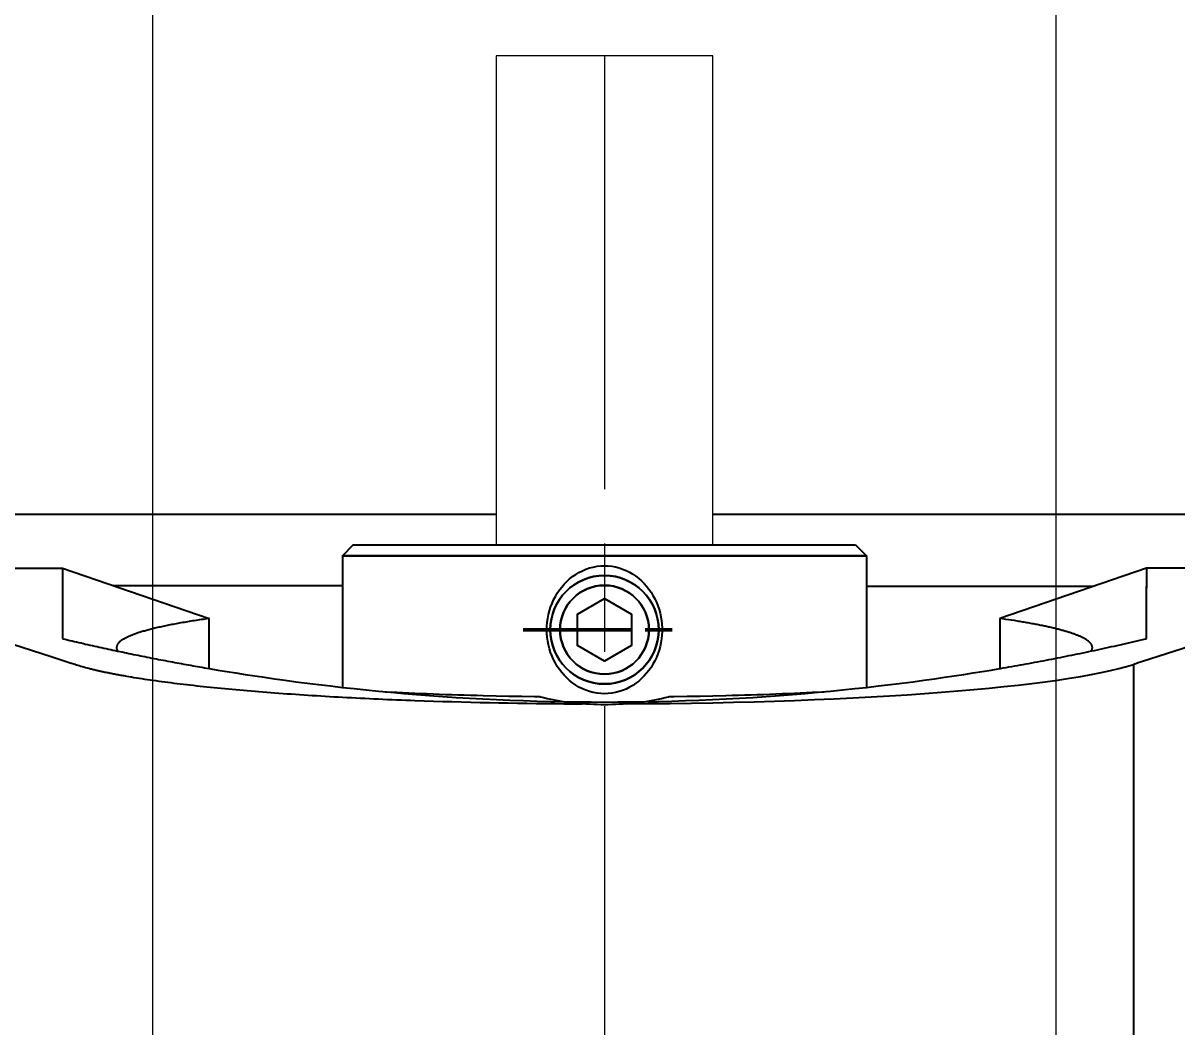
# Model space of a CAD drawing. Header units: millimetres. Extents: x 1269 to 5832, y 527 to 3540.
# Drawn here: x 2171.9 to 2235.7, y 1015.5 to 1071 of the extents above; entities that cross this region are included whole.
import ezdxf

# ---------------------------------------------------------------- set-up
doc = ezdxf.new("R2010")
doc.units = ezdxf.units.MM
for name, pattern in [('ACAD_ISO08W100', [36, 24, -3, 6, -3]), ('AM_ISO08W050', [18, 12, -1.5, 3, -1.5]), ('AM_ISO08W050x2', [9, 6, -0.75, 1.5, -0.75]), ('phl_thick', [0])]:
    doc.linetypes.add(name, pattern=pattern)
doc.layers.add('AM_5', color=7, linetype='Continuous', lineweight=50)
doc.layers.add('AM_7', color=7, linetype='AM_ISO08W050', lineweight=50)
for name, color, linetype in [('HIDDEN', 7, 'Continuous'), ('Osie', 7, 'ACAD_ISO08W100'), ('projection', 7, 'Continuous'), ('THICK', 7, 'Continuous')]:
    doc.layers.add(name, color=color, linetype=linetype)
doc.styles.get("Standard").update_dxf_attribs({"font": 'arial.ttf'})
doc.dimstyles.new('AM_ISO$0', dxfattribs={"dimtxt": 3.5, "dimasz": 3.5, "dimexe": 1, "dimexo": 1, "dimgap": 1.5, "dimtad": 1, "dimdsep": 46, "dimtxsty": 'Standard', "dimcen": 0, "dimclrd": 256, "dimclre": 256, "dimclrt": 7, "dimadec": 0, "dimazin": 2, "dimtp": 0.1, "dimtm": 0.1, "dimtfac": 0.71, "dimtdec": 3, "dimtmove": 0, "dimatfit": 3, "dimfxl": 1, "dimlwd": -1, "dimlwe": -1, "dimarcsym": 1})

# ---------------------------------------------------------------- blocks, each defined once
blk = doc.blocks.new('*D8')
at = {"layer": 'AM_5', "linetype": 'ByBlock', "lineweight": 9, "transparency": 16777216}
for p, q in [((2179.031, 988.902), (2179.031, 1082.223)), ((2229.031, 988.902), (2229.031, 1082.223)), ((2182.531, 1081.223), (2225.531, 1081.223))]:
    blk.add_line(p, q, dxfattribs=at)
at = {"layer": 'AM_5', "transparency": 16777216}
for points in [[(2182.531, 1081.806), (2182.531, 1080.639), (2179.031, 1081.223)], [(2225.531, 1081.806), (2225.531, 1080.639), (2229.031, 1081.223)]]:
    blk.add_solid(points, dxfattribs=at)
at = {"layer": 'Defpoints', "color": 0, "transparency": 16777216}
for p in [(2229.031, 1081.223), (2179.031, 987.902), (2229.031, 987.902)]:
    blk.add_point(p, dxfattribs=at)
at = {"layer": 'AM_5', "color": 7, "lineweight": 9, "transparency": 16777216, "insert": (2204.031, 1084.51), "char_height": 3.5, "attachment_point": 5}
blk.add_mtext('50', dxfattribs=at)

msp = doc.modelspace()

# ---------------------------------------------------------------- linework, layer by layer
at = {"lineweight": 9}
for p, q in [((2210.031, 1069.223), (2198.031, 1069.223)), ((2198.031, 1069.223), (2198.031, 1042.194)), ((2210.031, 1042.194), (2210.031, 1069.223))]:
    msp.add_line(p, q, dxfattribs=at)
for p, q in [((2143.531, 1040.863), (2174.031, 1040.863)), ((2174.031, 1040.863), (2174.031, 1039.754)), ((2174.031, 1040.863), (2182.161, 1038.073)), ((2234.031, 1040.863), (2225.901, 1038.073)), ((2264.531, 1040.863), (2234.031, 1040.863)), ((2234.031, 1040.863), (2234.031, 1039.754)), ((2176.854, 1039.894), (2189.531, 1039.894)), ((2231.07, 1039.847), (2218.531, 1039.847))]:
    msp.add_line(p, q)
at = {"layer": 'AM_7', "linetype": 'AM_ISO08W050x2'}
msp.add_line((2199.531, 1037.447), (2208.531, 1037.447), dxfattribs=at)
at = {"layer": 'HIDDEN'}
for p, q in [((2174.031, 1039.754), (2174.031, 1038.286)), ((2234.031, 1039.846), (2234.031, 1039.847)), ((2234.031, 1039.847), (2234.031, 1039.847)), ((2234.031, 1039.839), (2234.031, 1039.846)), ((2234.031, 1039.824), (2234.031, 1039.839)), ((2234.031, 1039.796), (2234.031, 1039.824)), ((2234.031, 1039.681), (2234.031, 1039.796)), ((2234.031, 1039.224), (2234.031, 1039.681)), ((2234.031, 1038.309), (2234.031, 1039.224)), ((2174.031, 1038.286), (2174.031, 1037.551)), ((2234.031, 1037.394), (2234.031, 1038.309)), ((2182.161, 1036.664), (2182.161, 1038.073)), ((2225.902, 1038.073), (2225.901, 1038.073)), ((2225.901, 1038.073), (2225.901, 1038.072)), ((2225.901, 1038.072), (2225.901, 1038.069)), ((2225.901, 1038.069), (2225.901, 1038.062)), ((2225.901, 1038.062), (2225.901, 1038.048)), ((2225.901, 1038.048), (2225.901, 1037.993)), ((2225.901, 1037.993), (2225.901, 1037.774)), ((2225.901, 1037.774), (2225.901, 1037.335)), ((2225.905, 1038.073), (2225.902, 1038.073)), ((2225.91, 1038.075), (2225.905, 1038.073)), ((2174.031, 1037.551), (2174.031, 1037.184)), ((2174.031, 1037.184), (2174.031, 1037.001)), ((2174.031, 1037.001), (2174.031, 1036.978)), ((2174.031, 1036.978), (2174.031, 1036.966)), ((2174.031, 1036.966), (2174.031, 1036.96)), ((2174.031, 1036.96), (2174.031, 1036.958)), ((2225.901, 1037.335), (2225.901, 1035.58)), ((2234.031, 1037.165), (2234.031, 1037.394)), ((2234.031, 1037.051), (2234.031, 1037.165)), ((2234.031, 1036.993), (2234.031, 1037.051)), ((2234.031, 1036.965), (2234.031, 1036.993)), ((2234.031, 1036.958), (2234.031, 1036.965)), ((2174.031, 1036.958), (2174.031, 1036.956)), ((2174.031, 1036.956), (2174.031, 1036.956)), ((2174.031, 1036.956), (2174.031, 1036.956)), ((2174.031, 1036.956), (2174.031, 1036.956)), ((2174.031, 1036.956), (2174.031, 1036.956)), ((2174.031, 1036.956), (2174.031, 1036.956)), ((2174.031, 1036.956), (2174.031, 1036.955)), ((2174.031, 1036.955), (2174.032, 1036.955)), ((2174.032, 1036.955), (2174.063, 1036.948)), ((2174.063, 1036.948), (2174.188, 1036.918)), ((2174.188, 1036.918), (2174.314, 1036.889)), ((2174.314, 1036.889), (2174.44, 1036.859)), ((2174.44, 1036.859), (2174.565, 1036.83)), ((2174.565, 1036.83), (2174.691, 1036.801)), ((2174.691, 1036.801), (2174.816, 1036.772)), ((2174.816, 1036.772), (2174.942, 1036.743)), ((2174.942, 1036.743), (2175.068, 1036.714)), ((2175.068, 1036.714), (2175.194, 1036.685)), ((2175.194, 1036.685), (2175.319, 1036.657)), ((2175.319, 1036.657), (2175.445, 1036.628)), ((2175.445, 1036.628), (2175.571, 1036.6)), ((2175.571, 1036.6), (2175.697, 1036.572)), ((2175.697, 1036.572), (2175.823, 1036.544)), ((2175.823, 1036.544), (2175.949, 1036.516)), ((2175.949, 1036.516), (2176.075, 1036.488)), ((2176.075, 1036.488), (2176.201, 1036.461)), ((2176.201, 1036.461), (2176.327, 1036.433)), ((2176.327, 1036.433), (2176.453, 1036.406)), ((2176.453, 1036.406), (2176.579, 1036.378)), ((2176.579, 1036.378), (2176.705, 1036.351)), ((2176.705, 1036.351), (2176.831, 1036.324)), ((2176.831, 1036.324), (2176.957, 1036.297)), ((2182.161, 1035.96), (2182.161, 1036.664)), ((2231.149, 1036.307), (2231.307, 1036.34)), ((2231.307, 1036.34), (2231.464, 1036.374)), ((2231.464, 1036.374), (2231.621, 1036.408)), ((2231.621, 1036.408), (2231.778, 1036.442)), ((2231.778, 1036.442), (2231.935, 1036.477)), ((2231.935, 1036.477), (2232.092, 1036.511)), ((2232.092, 1036.511), (2232.249, 1036.546)), ((2232.249, 1036.546), (2232.406, 1036.581)), ((2232.406, 1036.581), (2232.562, 1036.616)), ((2232.562, 1036.616), (2232.719, 1036.652)), ((2232.719, 1036.652), (2232.876, 1036.687)), ((2232.876, 1036.687), (2233.033, 1036.723)), ((2233.033, 1036.723), (2233.189, 1036.759)), ((2233.189, 1036.759), (2233.346, 1036.795)), ((2233.346, 1036.795), (2233.502, 1036.831)), ((2233.502, 1036.831), (2233.659, 1036.868)), ((2233.659, 1036.868), (2233.815, 1036.905)), ((2233.815, 1036.905), (2233.972, 1036.941)), ((2233.972, 1036.941), (2234.011, 1036.951)), ((2234.011, 1036.951), (2234.03, 1036.955)), ((2234.03, 1036.955), (2234.031, 1036.955)), ((2234.031, 1036.956), (2234.031, 1036.958)), ((2234.031, 1036.955), (2234.031, 1036.956)), ((2234.031, 1036.956), (2234.031, 1036.956)), ((2234.031, 1036.956), (2234.031, 1036.956)), ((2234.031, 1036.956), (2234.031, 1036.956)), ((2234.031, 1036.956), (2234.031, 1036.956)), ((2176.957, 1036.297), (2177.083, 1036.27)), ((2177.083, 1036.27), (2177.209, 1036.244)), ((2177.209, 1036.244), (2177.336, 1036.217)), ((2177.336, 1036.217), (2177.462, 1036.191)), ((2177.462, 1036.191), (2177.588, 1036.164)), ((2177.588, 1036.164), (2177.714, 1036.138)), ((2177.714, 1036.138), (2177.841, 1036.112)), ((2177.841, 1036.112), (2177.967, 1036.086)), ((2177.967, 1036.086), (2178.094, 1036.06)), ((2178.094, 1036.06), (2178.22, 1036.035)), ((2178.22, 1036.035), (2178.346, 1036.009)), ((2178.346, 1036.009), (2178.473, 1035.984)), ((2178.473, 1035.984), (2178.599, 1035.958)), ((2178.599, 1035.958), (2178.726, 1035.933)), ((2178.726, 1035.933), (2178.852, 1035.908)), ((2178.852, 1035.908), (2178.979, 1035.883)), ((2178.979, 1035.883), (2179.105, 1035.859)), ((2179.105, 1035.859), (2179.232, 1035.834)), ((2179.232, 1035.834), (2179.359, 1035.809)), ((2179.359, 1035.809), (2179.485, 1035.785)), ((2179.485, 1035.785), (2179.612, 1035.761)), ((2179.612, 1035.761), (2179.739, 1035.736)), ((2179.739, 1035.736), (2179.865, 1035.712)), ((2179.865, 1035.712), (2179.992, 1035.688)), ((2179.992, 1035.688), (2180.119, 1035.665)), ((2182.161, 1035.607), (2182.161, 1035.96)), ((2227.998, 1035.675), (2228.155, 1035.705)), ((2228.155, 1035.705), (2228.313, 1035.735)), ((2228.313, 1035.735), (2228.471, 1035.765)), ((2228.471, 1035.765), (2228.629, 1035.795)), ((2228.629, 1035.795), (2228.787, 1035.825)), ((2228.787, 1035.825), (2228.945, 1035.856)), ((2228.945, 1035.856), (2229.102, 1035.887)), ((2229.102, 1035.887), (2229.26, 1035.918)), ((2229.26, 1035.918), (2229.418, 1035.949)), ((2229.418, 1035.949), (2229.575, 1035.981)), ((2229.575, 1035.981), (2229.733, 1036.013)), ((2229.733, 1036.013), (2229.891, 1036.045)), ((2229.891, 1036.045), (2230.048, 1036.077)), ((2230.048, 1036.077), (2230.205, 1036.109)), ((2230.205, 1036.109), (2230.363, 1036.141)), ((2230.363, 1036.141), (2230.52, 1036.174)), ((2230.52, 1036.174), (2230.678, 1036.207)), ((2230.678, 1036.207), (2230.835, 1036.24)), ((2230.835, 1036.24), (2230.992, 1036.273)), ((2230.992, 1036.273), (2231.149, 1036.307)), ((2180.119, 1035.665), (2180.246, 1035.641)), ((2180.246, 1035.641), (2180.373, 1035.617)), ((2180.373, 1035.617), (2180.499, 1035.594)), ((2180.499, 1035.594), (2180.626, 1035.571)), ((2180.626, 1035.571), (2180.753, 1035.548)), ((2180.753, 1035.548), (2180.88, 1035.525)), ((2180.88, 1035.525), (2181.007, 1035.502)), ((2181.007, 1035.502), (2181.134, 1035.479)), ((2181.134, 1035.479), (2181.261, 1035.456)), ((2181.261, 1035.456), (2181.388, 1035.434)), ((2181.388, 1035.434), (2181.515, 1035.411)), ((2181.515, 1035.411), (2181.642, 1035.389)), ((2181.642, 1035.389), (2181.769, 1035.367)), ((2181.769, 1035.367), (2181.896, 1035.345)), ((2181.896, 1035.345), (2182.023, 1035.323)), ((2182.023, 1035.323), (2182.15, 1035.301)), ((2182.15, 1035.301), (2182.158, 1035.3)), ((2182.158, 1035.3), (2182.16, 1035.3)), ((2182.16, 1035.3), (2182.161, 1035.299)), ((2182.161, 1035.431), (2182.161, 1035.607)), ((2182.161, 1035.343), (2182.161, 1035.431)), ((2182.161, 1035.321), (2182.161, 1035.343)), ((2182.161, 1035.31), (2182.161, 1035.321)), ((2182.161, 1035.305), (2182.161, 1035.31)), ((2182.161, 1035.302), (2182.161, 1035.305)), ((2182.161, 1035.301), (2182.161, 1035.302)), ((2182.161, 1035.3), (2182.161, 1035.301)), ((2182.161, 1035.299), (2182.161, 1035.3)), ((2182.161, 1035.3), (2182.161, 1035.3)), ((2182.161, 1035.299), (2182.161, 1035.299)), ((2182.161, 1035.299), (2182.161, 1035.299)), ((2225.901, 1035.58), (2225.901, 1035.36)), ((2225.901, 1035.36), (2225.901, 1035.305)), ((2225.901, 1035.305), (2225.901, 1035.302)), ((2225.901, 1035.302), (2225.901, 1035.3)), ((2225.901, 1035.3), (2225.901, 1035.3)), ((2225.901, 1035.3), (2225.901, 1035.3)), ((2225.901, 1035.3), (2225.901, 1035.299)), ((2225.901, 1035.299), (2225.901, 1035.299)), ((2225.901, 1035.299), (2225.901, 1035.299)), ((2225.901, 1035.299), (2225.901, 1035.299)), ((2225.901, 1035.299), (2225.902, 1035.299)), ((2225.902, 1035.299), (2225.941, 1035.306)), ((2225.941, 1035.306), (2226.1, 1035.333)), ((2226.1, 1035.333), (2226.258, 1035.361)), ((2226.258, 1035.361), (2226.416, 1035.388)), ((2226.416, 1035.388), (2226.574, 1035.416)), ((2226.574, 1035.416), (2226.733, 1035.444)), ((2226.733, 1035.444), (2226.891, 1035.472)), ((2226.891, 1035.472), (2227.049, 1035.501)), ((2227.049, 1035.501), (2227.207, 1035.529)), ((2227.207, 1035.529), (2227.365, 1035.558)), ((2227.365, 1035.558), (2227.523, 1035.587)), ((2227.523, 1035.587), (2227.682, 1035.616)), ((2227.682, 1035.616), (2227.84, 1035.645)), ((2227.84, 1035.645), (2227.998, 1035.675))]:
    msp.add_line(p, q, dxfattribs=at)
for points in [[(2198.031, 1041.547), (2204.031, 1041.547), (2218.531, 1041.547), (2204.031, 1041.547), (2189.531, 1041.547), (2204.031, 1041.547)], [(2210.031, 1041.547), (2204.031, 1041.547)]]:
    msp.add_lwpolyline(points, close=True, dxfattribs=at)
msp.add_lwpolyline([(2204.031, 1034.988, -1), (2204.031, 1039.905, 1)], format="xyb", close=True, dxfattribs=at)
for points in [[(2202.531, 1038.313), (2202.531, 1038.313)], [(2205.531, 1038.313), (2205.531, 1038.313)], [(2202.531, 1036.581), (2202.531, 1036.581)], [(2205.531, 1036.581), (2205.531, 1036.581)], [(2204.031, 1035.715), (2204.031, 1035.715)], [(2182.161, 1035.299), (2182.636, 1035.219), (2183.125, 1035.139), (2183.63, 1035.057), (2184.147, 1034.976), (2184.675, 1034.896), (2185.216, 1034.815), (2185.776, 1034.735), (2186.356, 1034.654), (2186.955, 1034.573), (2187.573, 1034.493), (2188.209, 1034.413), (2188.862, 1034.335), (2189.531, 1034.258), (2190.185, 1034.186), (2190.852, 1034.116), (2191.531, 1034.049), (2192.222, 1033.984), (2192.924, 1033.922), (2193.635, 1033.863), (2194.354, 1033.807), (2195.082, 1033.755), (2195.816, 1033.706), (2196.557, 1033.662), (2197.302, 1033.621), (2198.05, 1033.584), (2198.802, 1033.552), (2199.554, 1033.524), (2200.307, 1033.5), (2201.058, 1033.481), (2201.808, 1033.466), (2202.554, 1033.455), (2203.295, 1033.449), (2204.031, 1033.447), (2204.767, 1033.449), (2205.508, 1033.455), (2206.254, 1033.466), (2207.004, 1033.481), (2207.755, 1033.5), (2208.508, 1033.524), (2209.261, 1033.552), (2210.012, 1033.584), (2210.76, 1033.621), (2211.505, 1033.662), (2212.246, 1033.706), (2212.98, 1033.755), (2213.708, 1033.807), (2214.427, 1033.863), (2215.138, 1033.922), (2215.84, 1033.984), (2216.531, 1034.049), (2217.21, 1034.116), (2217.877, 1034.186), (2218.531, 1034.258), (2219.2, 1034.335), (2219.853, 1034.413), (2220.489, 1034.493), (2221.107, 1034.573), (2221.706, 1034.654), (2222.286, 1034.735), (2222.846, 1034.815), (2223.387, 1034.896), (2223.915, 1034.976), (2224.433, 1035.057), (2224.937, 1035.139), (2225.427, 1035.219), (2225.901, 1035.299)]]:
    msp.add_lwpolyline(points, dxfattribs=at)
at = {"layer": 'Osie', "linetype": 'ACAD_ISO08W100', "lineweight": 9}
msp.add_line((2204.031, 1069.223), (2204.031, 871.735), dxfattribs=at)
at = {"layer": 'projection', "color": 7, "linetype": 'phl_thick'}
for p, q in [((2039.481, 1043.847), (2198.031, 1043.847)), ((2210.031, 1043.847), (2304.531, 1043.847))]:
    msp.add_line(p, q, dxfattribs=at)
at = {"layer": 'THICK'}
for p, q in [((2179.447, 1037.598), (2179.373, 1037.582)), ((2179.522, 1037.615), (2179.447, 1037.598)), ((2179.598, 1037.631), (2179.522, 1037.615)), ((2179.675, 1037.648), (2179.598, 1037.631)), ((2179.753, 1037.664), (2179.675, 1037.648)), ((2179.832, 1037.681), (2179.753, 1037.664)), ((2179.912, 1037.697), (2179.832, 1037.681)), ((2179.993, 1037.713), (2179.912, 1037.697)), ((2180.076, 1037.73), (2179.993, 1037.713)), ((2180.159, 1037.746), (2180.076, 1037.73)), ((2180.243, 1037.762), (2180.159, 1037.746)), ((2180.329, 1037.778), (2180.243, 1037.762)), ((2180.415, 1037.794), (2180.329, 1037.778)), ((2180.502, 1037.81), (2180.415, 1037.794)), ((2180.59, 1037.825), (2180.502, 1037.81)), ((2180.68, 1037.841), (2180.59, 1037.825)), ((2180.77, 1037.857), (2180.68, 1037.841)), ((2180.861, 1037.872), (2180.77, 1037.857)), ((2180.953, 1037.888), (2180.861, 1037.872)), ((2181.046, 1037.903), (2180.953, 1037.888)), ((2181.14, 1037.919), (2181.046, 1037.903)), ((2181.235, 1037.934), (2181.14, 1037.919)), ((2181.33, 1037.949), (2181.235, 1037.934)), ((2181.427, 1037.964), (2181.33, 1037.949)), ((2181.524, 1037.979), (2181.427, 1037.964)), ((2181.623, 1037.994), (2181.524, 1037.979)), ((2181.722, 1038.009), (2181.623, 1037.994)), ((2181.822, 1038.024), (2181.722, 1038.009)), ((2181.923, 1038.039), (2181.822, 1038.024)), ((2182.025, 1038.053), (2181.923, 1038.039)), ((2182.128, 1038.068), (2182.025, 1038.053)), ((2182.154, 1038.072), (2182.128, 1038.068)), ((2182.151, 1038.075), (2182.158, 1038.073)), ((2182.16, 1038.073), (2182.154, 1038.072)), ((2182.158, 1038.073), (2182.16, 1038.073)), ((2182.16, 1038.073), (2182.161, 1038.073)), ((2182.161, 1038.073), (2182.16, 1038.073)), ((2182.161, 1038.073), (2182.161, 1038.073)), ((2177.495, 1036.971), (2177.462, 1036.953)), ((2177.529, 1036.989), (2177.495, 1036.971)), ((2177.564, 1037.007), (2177.529, 1036.989)), ((2177.6, 1037.024), (2177.564, 1037.007)), ((2177.637, 1037.042), (2177.6, 1037.024)), ((2177.676, 1037.06), (2177.637, 1037.042)), ((2177.716, 1037.078), (2177.676, 1037.06)), ((2177.756, 1037.096), (2177.716, 1037.078)), ((2177.799, 1037.114), (2177.756, 1037.096)), ((2177.842, 1037.132), (2177.799, 1037.114)), ((2177.886, 1037.149), (2177.842, 1037.132)), ((2177.932, 1037.167), (2177.886, 1037.149)), ((2177.979, 1037.185), (2177.932, 1037.167)), ((2178.027, 1037.202), (2177.979, 1037.185)), ((2178.076, 1037.22), (2178.027, 1037.202)), ((2178.126, 1037.238), (2178.076, 1037.22)), ((2178.178, 1037.255), (2178.126, 1037.238)), ((2178.231, 1037.273), (2178.178, 1037.255)), ((2178.284, 1037.29), (2178.231, 1037.273)), ((2178.339, 1037.308), (2178.284, 1037.29)), ((2178.396, 1037.325), (2178.339, 1037.308)), ((2178.453, 1037.343), (2178.396, 1037.325)), ((2178.511, 1037.36), (2178.453, 1037.343)), ((2178.571, 1037.377), (2178.511, 1037.36)), ((2178.631, 1037.395), (2178.571, 1037.377)), ((2178.693, 1037.412), (2178.631, 1037.395)), ((2178.756, 1037.429), (2178.693, 1037.412)), ((2178.82, 1037.446), (2178.756, 1037.429)), ((2178.886, 1037.463), (2178.82, 1037.446)), ((2178.952, 1037.48), (2178.886, 1037.463)), ((2179.019, 1037.497), (2178.952, 1037.48)), ((2179.088, 1037.514), (2179.019, 1037.497)), ((2179.157, 1037.531), (2179.088, 1037.514)), ((2179.228, 1037.548), (2179.157, 1037.531)), ((2179.3, 1037.565), (2179.228, 1037.548)), ((2179.373, 1037.582), (2179.3, 1037.565)), ((2177.032, 1036.484), (2177.031, 1036.466)), ((2177.031, 1036.466), (2177.032, 1036.448)), ((2177.034, 1036.502), (2177.032, 1036.484)), ((2177.032, 1036.448), (2177.033, 1036.43)), ((2177.033, 1036.43), (2177.036, 1036.412)), ((2177.037, 1036.52), (2177.034, 1036.502)), ((2177.036, 1036.412), (2177.04, 1036.394)), ((2177.041, 1036.538), (2177.037, 1036.52)), ((2177.04, 1036.394), (2177.045, 1036.375)), ((2177.046, 1036.556), (2177.041, 1036.538)), ((2177.045, 1036.375), (2177.052, 1036.357)), ((2177.053, 1036.574), (2177.046, 1036.556)), ((2177.052, 1036.357), (2177.059, 1036.339)), ((2177.06, 1036.592), (2177.053, 1036.574)), ((2177.059, 1036.339), (2177.068, 1036.321)), ((2177.069, 1036.61), (2177.06, 1036.592)), ((2177.068, 1036.321), (2177.078, 1036.303)), ((2177.079, 1036.628), (2177.069, 1036.61)), ((2177.09, 1036.646), (2177.079, 1036.628)), ((2177.103, 1036.664), (2177.09, 1036.646)), ((2177.116, 1036.682), (2177.103, 1036.664)), ((2177.131, 1036.7), (2177.116, 1036.682)), ((2177.147, 1036.718), (2177.131, 1036.7)), ((2177.164, 1036.736), (2177.147, 1036.718)), ((2177.182, 1036.754), (2177.164, 1036.736)), ((2177.202, 1036.772), (2177.182, 1036.754)), ((2177.222, 1036.791), (2177.202, 1036.772)), ((2177.244, 1036.809), (2177.222, 1036.791)), ((2177.267, 1036.827), (2177.244, 1036.809)), ((2177.292, 1036.845), (2177.267, 1036.827)), ((2177.317, 1036.863), (2177.292, 1036.845)), ((2177.344, 1036.881), (2177.317, 1036.863)), ((2177.372, 1036.899), (2177.344, 1036.881)), ((2177.401, 1036.917), (2177.372, 1036.899)), ((2177.431, 1036.935), (2177.401, 1036.917)), ((2177.462, 1036.953), (2177.431, 1036.935)), ((2177.078, 1036.303), (2177.089, 1036.285)), ((2177.089, 1036.285), (2177.102, 1036.266))]:
    msp.add_line(p, q, dxfattribs=at)
for points in [[(2190.131, 1042.147), (2189.531, 1041.547)], [(2190.131, 1042.147), (2204.031, 1042.147), (2217.931, 1042.147)], [(2217.931, 1042.147), (2218.531, 1041.547), (2218.531, 1034.258)], [(2189.531, 1041.547), (2189.531, 1034.258)], [(2230.96, 1036.266), (2230.971, 1036.281), (2230.98, 1036.296), (2230.989, 1036.311), (2230.997, 1036.326), (2231.004, 1036.341), (2231.01, 1036.356), (2231.015, 1036.371), (2231.02, 1036.386), (2231.024, 1036.401), (2231.027, 1036.416), (2231.029, 1036.431), (2231.03, 1036.446), (2231.031, 1036.461), (2231.031, 1036.476), (2231.03, 1036.49), (2231.028, 1036.505), (2231.026, 1036.52), (2231.022, 1036.535), (2231.018, 1036.55), (2231.013, 1036.564), (2231.007, 1036.579), (2231.001, 1036.594), (2230.994, 1036.609), (2230.986, 1036.624), (2230.977, 1036.638), (2230.967, 1036.653), (2230.957, 1036.668), (2230.945, 1036.683), (2230.933, 1036.698), (2230.92, 1036.713), (2230.907, 1036.727), (2230.892, 1036.742), (2230.877, 1036.757), (2230.861, 1036.772), (2230.844, 1036.787), (2230.826, 1036.802), (2230.808, 1036.817), (2230.788, 1036.831), (2230.768, 1036.846), (2230.747, 1036.861), (2230.726, 1036.876), (2230.703, 1036.891), (2230.68, 1036.906), (2230.655, 1036.92), (2230.63, 1036.935), (2230.605, 1036.95), (2230.578, 1036.965), (2230.551, 1036.98), (2230.522, 1036.994), (2230.493, 1037.009), (2230.464, 1037.024), (2230.433, 1037.039), (2230.401, 1037.053), (2230.369, 1037.068), (2230.336, 1037.083), (2230.302, 1037.097), (2230.268, 1037.112), (2230.232, 1037.127), (2230.196, 1037.141), (2230.159, 1037.156), (2230.121, 1037.17), (2230.082, 1037.185), (2230.043, 1037.2), (2230.003, 1037.214), (2229.962, 1037.229), (2229.92, 1037.243), (2229.877, 1037.258), (2229.834, 1037.272), (2229.79, 1037.286), (2229.745, 1037.301), (2229.699, 1037.315), (2229.653, 1037.33), (2229.605, 1037.344), (2229.557, 1037.358), (2229.509, 1037.372), (2229.459, 1037.387), (2229.409, 1037.401), (2229.357, 1037.415), (2229.306, 1037.429), (2229.253, 1037.443), (2229.2, 1037.457), (2229.145, 1037.471), (2229.091, 1037.485), (2229.035, 1037.499), (2228.978, 1037.513), (2228.921, 1037.527), (2228.863, 1037.541), (2228.805, 1037.555), (2228.746, 1037.569), (2228.685, 1037.582), (2228.625, 1037.596), (2228.563, 1037.61), (2228.501, 1037.624), (2228.438, 1037.637), (2228.374, 1037.651), (2228.31, 1037.664), (2228.245, 1037.678), (2228.179, 1037.691), (2228.113, 1037.705), (2228.045, 1037.718), (2227.978, 1037.731), (2227.909, 1037.745), (2227.84, 1037.758), (2227.77, 1037.771), (2227.699, 1037.784), (2227.628, 1037.797), (2227.556, 1037.81), (2227.484, 1037.823), (2227.41, 1037.836), (2227.337, 1037.849), (2227.262, 1037.862), (2227.187, 1037.875), (2227.111, 1037.888), (2227.035, 1037.9), (2226.958, 1037.913), (2226.88, 1037.926), (2226.802, 1037.938), (2226.723, 1037.951), (2226.563, 1037.975), (2226.401, 1038), (2226.237, 1038.024), (2226.07, 1038.049), (2225.901, 1038.073)], [(2237.842, 1036.987), (2233.812, 1035.689), (2233.56, 1035.607), (2233.434, 1035.567), (2233.371, 1035.547), (2233.339, 1035.536), (2233.324, 1035.531), (2233.316, 1035.529), (2233.312, 1035.527), (2233.31, 1035.526), (2233.31, 1035.52), (2233.31, 1033.963), (2233.31, 1030.849), (2233.31, 1024.621), (2233.31, 1012.166)], [(2171.284, 1036.644), (2173.406, 1035.961), (2174.466, 1035.619), (2174.732, 1035.534), (2174.748, 1035.528), (2174.752, 1035.527), (2174.757, 1035.525), (2174.767, 1035.522), (2174.805, 1035.51), (2174.884, 1035.486), (2174.964, 1035.461), (2175.048, 1035.437), (2175.133, 1035.412), (2175.22, 1035.388), (2175.31, 1035.363), (2175.402, 1035.339), (2175.496, 1035.314), (2175.592, 1035.29), (2175.641, 1035.278), (2175.691, 1035.266), (2175.741, 1035.254), (2175.792, 1035.241), (2175.843, 1035.229), (2175.895, 1035.217), (2175.947, 1035.205), (2176, 1035.193), (2176.054, 1035.181), (2176.108, 1035.169), (2176.162, 1035.157), (2176.218, 1035.145), (2176.273, 1035.133), (2176.33, 1035.121), (2176.387, 1035.108), (2176.444, 1035.096), (2176.502, 1035.084), (2176.561, 1035.072), (2176.62, 1035.06), (2176.68, 1035.049), (2176.74, 1035.037), (2176.801, 1035.025), (2176.862, 1035.013), (2176.924, 1035.001), (2176.987, 1034.989), (2177.05, 1034.977), (2177.114, 1034.965), (2177.178, 1034.953), (2177.243, 1034.941), (2177.308, 1034.93), (2177.374, 1034.918), (2177.441, 1034.906), (2177.508, 1034.894), (2177.576, 1034.883), (2177.713, 1034.859), (2177.852, 1034.836), (2177.993, 1034.813), (2178.137, 1034.79), (2178.283, 1034.767), (2178.431, 1034.744), (2178.581, 1034.721), (2178.734, 1034.698), (2178.889, 1034.675), (2179.045, 1034.653), (2179.205, 1034.63), (2179.366, 1034.608), (2179.529, 1034.586), (2179.695, 1034.564), (2179.862, 1034.542), (2180.032, 1034.52), (2180.204, 1034.498), (2180.378, 1034.477), (2180.554, 1034.456), (2180.732, 1034.434), (2180.912, 1034.413), (2181.094, 1034.392), (2181.278, 1034.371), (2181.464, 1034.351), (2181.652, 1034.33), (2181.842, 1034.31), (2182.034, 1034.29), (2182.228, 1034.27), (2182.424, 1034.25), (2182.621, 1034.23), (2182.821, 1034.21), (2183.022, 1034.191), (2183.225, 1034.172), (2183.43, 1034.153), (2183.637, 1034.134), (2183.845, 1034.115), (2184.055, 1034.097), (2184.267, 1034.079), (2184.48, 1034.061), (2184.695, 1034.043), (2184.912, 1034.025), (2185.13, 1034.008), (2185.35, 1033.99), (2185.572, 1033.973), (2185.795, 1033.956), (2186.019, 1033.94), (2186.245, 1033.923), (2186.472, 1033.907), (2186.701, 1033.891), (2186.931, 1033.875), (2187.162, 1033.859), (2187.395, 1033.844), (2187.628, 1033.829), (2187.864, 1033.814), (2188.1, 1033.799), (2188.338, 1033.785), (2188.576, 1033.77), (2188.816, 1033.756), (2189.057, 1033.743), (2189.299, 1033.729), (2189.542, 1033.716), (2189.786, 1033.703), (2190.031, 1033.69), (2190.277, 1033.677), (2190.524, 1033.665), (2190.771, 1033.652), (2191.02, 1033.64), (2191.269, 1033.629), (2191.519, 1033.617), (2191.77, 1033.606), (2192.021, 1033.595), (2192.274, 1033.584), (2192.526, 1033.574), (2192.78, 1033.564), (2193.034, 1033.554), (2193.288, 1033.544), (2193.543, 1033.534), (2194.055, 1033.516), (2194.568, 1033.498), (2195.083, 1033.482), (2195.598, 1033.467), (2196.115, 1033.452), (2196.632, 1033.439), (2197.149, 1033.426), (2197.667, 1033.414), (2198.184, 1033.404), (2198.701, 1033.394), (2199.218, 1033.385), (2199.734, 1033.377), (2200.248, 1033.37), (2200.762, 1033.364), (2201.273, 1033.359), (2201.784, 1033.355), (2202.292, 1033.352), (2202.545, 1033.35), (2202.798, 1033.349)], [(2191.89, 1034.015), (2192.214, 1033.999), (2192.54, 1033.983), (2192.869, 1033.968), (2193.2, 1033.953), (2193.534, 1033.938), (2193.869, 1033.924), (2194.207, 1033.91), (2194.546, 1033.897), (2194.888, 1033.884), (2195.231, 1033.872), (2195.576, 1033.86), (2195.922, 1033.849), (2196.27, 1033.838), (2196.619, 1033.828), (2196.97, 1033.818), (2197.321, 1033.808), (2198.028, 1033.791), (2198.738, 1033.776), (2199.452, 1033.762), (2200.167, 1033.751), (2200.346, 1033.748), (2200.435, 1033.747), (2200.447, 1033.747), (2200.452, 1033.745), (2200.464, 1033.742), (2200.488, 1033.736), (2200.677, 1033.69), (2200.867, 1033.646), (2201.058, 1033.605), (2201.249, 1033.566), (2201.441, 1033.53), (2201.633, 1033.496), (2201.825, 1033.465)], [(2206.237, 1033.465), (2206.429, 1033.496), (2206.621, 1033.53), (2206.813, 1033.566), (2207.004, 1033.605), (2207.195, 1033.646), (2207.385, 1033.69), (2207.574, 1033.736), (2207.598, 1033.742), (2207.61, 1033.745), (2207.616, 1033.747), (2207.627, 1033.747), (2207.716, 1033.748), (2207.895, 1033.751), (2208.61, 1033.762), (2209.324, 1033.776), (2210.034, 1033.791), (2210.741, 1033.808), (2211.092, 1033.818), (2211.443, 1033.828), (2211.792, 1033.838), (2212.14, 1033.849), (2212.486, 1033.86), (2212.831, 1033.872), (2213.174, 1033.884), (2213.516, 1033.897), (2213.855, 1033.91), (2214.193, 1033.924), (2214.528, 1033.938), (2214.862, 1033.953), (2215.193, 1033.968), (2215.522, 1033.983), (2215.848, 1033.999), (2216.172, 1034.015)], [(2205.264, 1033.349), (2205.057, 1033.333), (2204.851, 1033.32), (2204.645, 1033.31), (2204.439, 1033.302), (2204.235, 1033.298), (2204.031, 1033.297), (2203.827, 1033.298), (2203.623, 1033.302), (2203.417, 1033.31), (2203.211, 1033.32), (2203.005, 1033.333), (2202.798, 1033.349)]]:
    msp.add_lwpolyline(points, dxfattribs=at)
for points in [[(2203.826, 1033.913), (2203.62, 1033.935), (2203.413, 1033.973), (2203.209, 1034.026), (2203.007, 1034.094), (2202.811, 1034.177), (2202.62, 1034.274), (2202.437, 1034.383), (2202.262, 1034.504), (2202.097, 1034.636), (2201.941, 1034.777), (2201.797, 1034.926), (2201.664, 1035.08), (2201.54, 1035.244), (2201.422, 1035.418), (2201.314, 1035.601), (2201.216, 1035.792), (2201.129, 1035.989), (2201.052, 1036.192), (2200.988, 1036.399), (2200.935, 1036.609), (2200.895, 1036.821), (2200.866, 1037.032), (2200.85, 1037.241), (2200.844, 1037.447), (2200.85, 1037.652), (2200.866, 1037.862), (2200.895, 1038.073), (2200.935, 1038.284), (2200.988, 1038.494), (2201.052, 1038.701), (2201.129, 1038.904), (2201.216, 1039.102), (2201.314, 1039.293), (2201.422, 1039.475), (2201.54, 1039.649), (2201.664, 1039.813), (2201.797, 1039.967), (2201.941, 1040.116), (2202.097, 1040.257), (2202.262, 1040.389), (2202.437, 1040.51), (2202.62, 1040.62), (2202.811, 1040.716), (2203.007, 1040.799), (2203.209, 1040.867), (2203.413, 1040.92), (2203.62, 1040.958), (2203.826, 1040.98), (2204.031, 1040.988), (2204.232, 1040.981), (2204.434, 1040.959), (2204.637, 1040.923), (2204.837, 1040.872), (2205.035, 1040.806), (2205.228, 1040.727), (2205.416, 1040.634), (2205.597, 1040.528), (2205.77, 1040.411), (2205.934, 1040.283), (2206.088, 1040.147), (2206.232, 1040.003), (2206.365, 1039.853), (2206.489, 1039.695), (2206.606, 1039.528), (2206.715, 1039.351), (2206.814, 1039.166), (2206.904, 1038.974), (2206.983, 1038.777), (2207.05, 1038.575), (2207.107, 1038.37), (2207.151, 1038.164), (2207.184, 1037.957), (2207.206, 1037.75), (2207.216, 1037.547), (2207.216, 1037.346), (2207.206, 1037.143), (2207.184, 1036.937), (2207.151, 1036.729), (2207.107, 1036.523), (2207.05, 1036.318), (2206.983, 1036.116), (2206.904, 1035.919), (2206.814, 1035.727), (2206.715, 1035.542), (2206.606, 1035.366), (2206.489, 1035.198), (2206.365, 1035.04), (2206.232, 1034.89), (2206.088, 1034.746), (2205.934, 1034.61), (2205.77, 1034.482), (2205.597, 1034.365), (2205.416, 1034.26), (2205.228, 1034.167), (2205.035, 1034.087), (2204.837, 1034.021), (2204.637, 1033.97), (2204.434, 1033.934), (2204.232, 1033.912), (2204.031, 1033.905)], [(2205.531, 1038.313), (2205.531, 1036.581), (2204.031, 1035.715), (2202.531, 1036.581), (2202.531, 1038.313), (2204.031, 1039.179), (2204.031, 1039.179)]]:
    msp.add_lwpolyline(points, close=True, dxfattribs=at)
msp.add_lwpolyline([(2204.031, 1034.447, -1), (2204.031, 1040.447, 1), (2204.031, 1034.447)], format="xyb", dxfattribs=at)
for points in [[(2204.031, 1034.447, 1), (2204.031, 1040.447, -1)], [(2204.031, 1034.988, 1), (2204.031, 1039.905, -1)]]:
    msp.add_lwpolyline(points, format="xyb", close=True, dxfattribs=at)
msp.add_ellipse((2204.031, 1036.465), major_axis=(30.7, 0), ratio=0.101562, start_param=-1.530624, end_param=-0.305433, dxfattribs=at)

# ---------------------------------------------------------------- dimensions: what is measured, and where the dimension line sits
at = {"layer": 'AM_5', "lineweight": 9}
dim = msp.add_linear_dim(base=(2229.031, 1081.223), p1=(2179.031, 987.902), p2=(2229.031, 987.902), dimstyle='AM_ISO$0', override={"dimlwd": 9, "dimlwe": 9}, dxfattribs=at)
dim.commit()
dim.dimension.update_dxf_attribs({"geometry": '*D8', "text_midpoint": (2204.031, 1084.51)})

doc.saveas('drawing.dxf')
